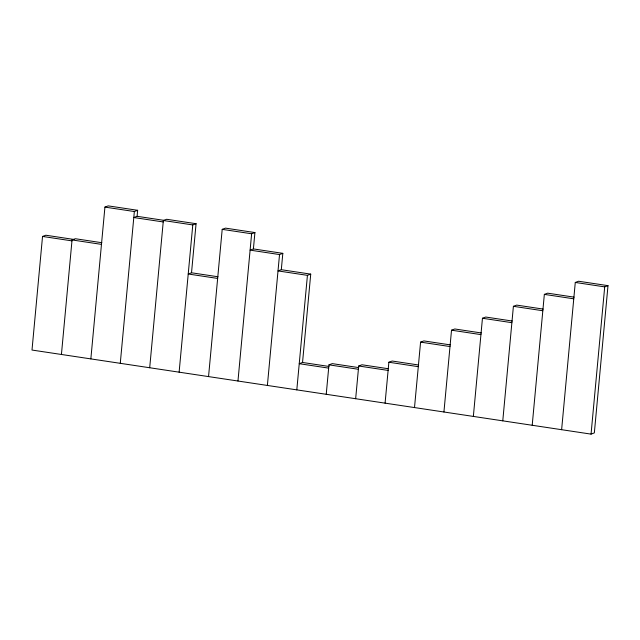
<?xml version="1.0" encoding="UTF-8"?>
<svg xmlns="http://www.w3.org/2000/svg" width="640" height="640" viewBox="0 0 640 640"><rect width="100%" height="100%" fill="white"/><g stroke="black" fill="none" stroke-linecap="round" stroke-linejoin="round"><path stroke-width="0.96" d="M74.28 239.504L45.832 235.224L42.536 236.44L32 350.048L591.048 434.12L594.344 432.896L608 285.656L578.576 281.232L575.28 282.448L561.624 429.696M61.424 354.472L72.048 239.944L75.344 238.728L101.824 242.712M90.848 358.896L104.928 207.104L108.224 205.88L137.648 210.304L137.088 216.312L133.792 217.528L163.216 221.952M120.272 363.32L134.352 211.528L137.648 210.304M149.696 367.744L163.352 220.504L166.648 219.28L196.072 223.704L191.52 272.784L188.224 274.008L217.648 278.432M179.12 372.168L192.776 224.928L196.072 223.704M208.544 376.592L222.2 229.352L225.496 228.128L254.92 232.56L253.4 248.92L250.104 250.136L279.528 254.56L282.824 253.344L281.304 269.704L278.008 270.92L307.432 275.344L310.728 274.128L302.536 362.472L299.24 363.696L328.664 368.12M237.968 381.016L251.624 233.776L254.92 232.56M267.384 385.448L279.528 254.56M296.808 389.872L307.432 275.344M326.232 394.296L328.968 364.848L332.264 363.624L358.744 367.608M355.656 398.72L358.696 366L361.992 364.776L388.472 368.76M385.08 403.144L388.872 362.24L392.168 361.024L418.648 365.008M414.504 407.568L420.576 342.128L423.872 340.912L450.352 344.888M443.928 411.992L451.52 330.192L454.808 328.976L481.296 332.952M473.352 416.416L482.456 318.256L485.752 317.04L512.232 321.024M502.776 420.848L513.4 306.32L516.696 305.104L543.176 309.088M532.2 425.272L544.344 294.384L547.632 293.168L574.12 297.152M591.048 434.12L604.704 286.88L608 285.656M104.928 207.104L134.352 211.528M137.088 216.312L164.552 220.44M163.352 220.504L192.776 224.928M222.2 229.352L251.624 233.776M575.28 282.448L604.704 286.88M253.4 248.92L282.824 253.344M544.344 294.384L573.76 298.808M281.304 269.704L310.728 274.128M72.048 239.944L101.472 244.376M513.4 306.32L542.824 310.744M42.536 236.44L71.96 240.872M191.52 272.784L218 276.768M482.456 318.256L511.88 322.68M451.52 330.192L480.944 334.616M420.576 342.128L450 346.552M388.872 362.24L418.296 366.672M358.696 366L388.12 370.424M328.968 364.848L358.392 369.272M302.536 362.472L329.016 366.456"/></g></svg>
